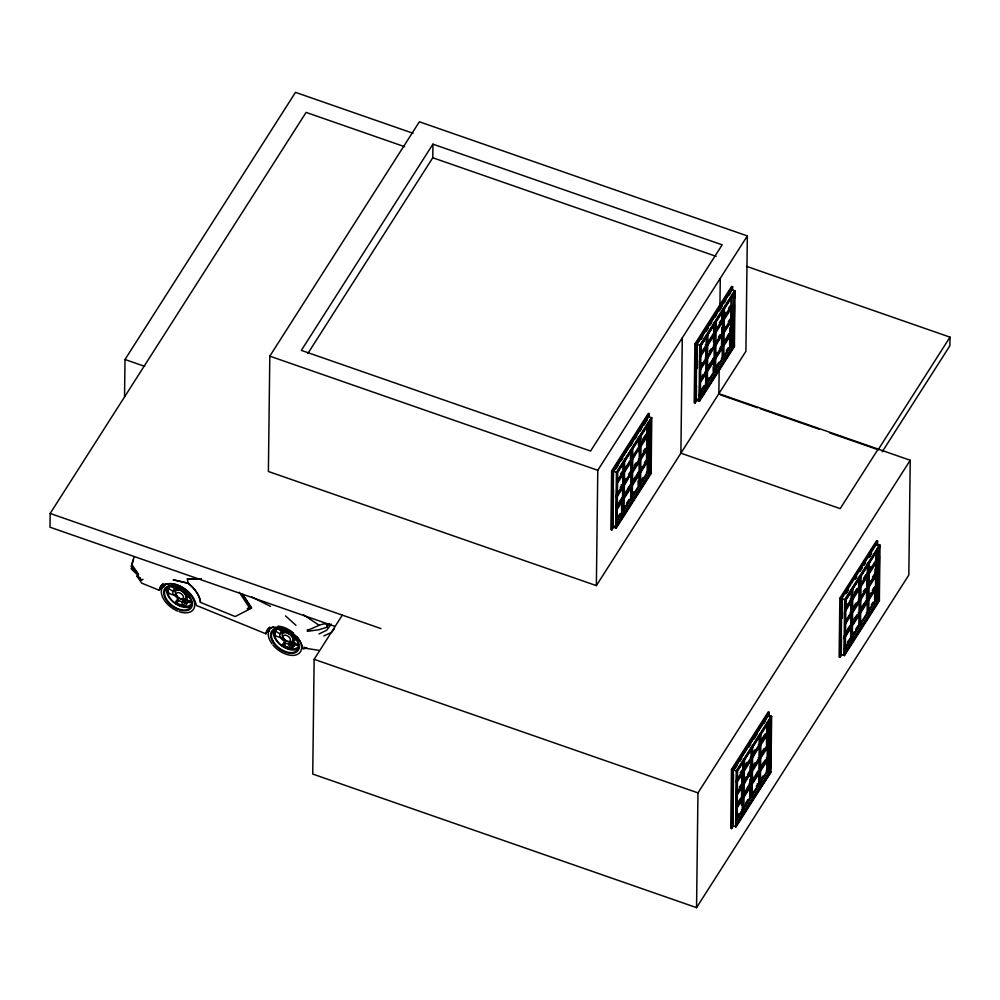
<?xml version="1.0" encoding="UTF-8"?>
<svg xmlns="http://www.w3.org/2000/svg" width="1000" height="1000" viewBox="0 0 1000 1000"><rect width="100%" height="100%" fill="white"/><g stroke="black" fill="none" stroke-linecap="round" stroke-linejoin="round"><path stroke-width="1.5" d="M404.65 146.713L306.1 112.413L50.163 513.45L50 527.212L334.787 626.325M124.55 396.75L125 359.513L295.487 92.362L413.088 133.287M269.8 356.15L268.387 471.488L596.362 585.625L745.925 351.262L747.337 235.925L419.363 121.788L269.8 356.15L597.775 470.288L596.362 585.625M342.325 615.125L314.137 659.312L312.738 774.062L696.55 907.638L908.825 575.025L910.225 460.262L718.863 393.663L719.175 368.725M326.775 627.1C328.875 618.1 309.913 630.95 307.375 629.738L307.362 631.337L319.05 629.712L326.7 627.3L329.55 623.413M307.875 353.45L432.762 157.75L432.938 144.162L722.175 244.825L590.575 451.037L301.337 350.375L432.938 144.162M649.275 416.763L649.312 413.663L648.337 413.325L611.613 470.887L610.887 529.625L611.862 529.963L614.375 526.038M612.413 480.213L612.525 470.925L613.725 471.275L648.138 417.337L647.4 416.275M611.862 529.963L612.587 471.225L649.312 413.663M613.5 471.262L612.812 527.013L616.225 528.2L651.1 473.562L651.787 417.8L648.375 416.613L613.5 471.262L616.912 472.45L616.225 528.2M613.05 526.3L613.5 489.613M615.737 528.038L616.425 472.287L651.3 417.638M617.038 525.7L617.688 472.488L650.975 420.312L650.325 473.525L617.038 525.7L617.013 487.512M617.15 487.837L616.688 525.087L649.7 473.35L650.35 420.588L617.337 472.325M621.712 500.737L621.587 511.112L623.162 511.662L624.025 510.288L624.175 498.438L631.55 486.863L631.65 485.363L632.425 485.5L639.812 473.938L639.9 472.425L640.675 472.562L648.062 461L648.15 459.487L646.938 459.075M622.688 485.15L622.837 473.288M622.962 462.987L622.85 471.887L617.112 480.887M622.975 473.05L622.825 484.938L616.138 495.425M623.162 511.662L623.837 461.737M623.7 483.562L623.85 471.675M621.75 498.137L623.312 498.688L624.188 497.312L624.338 485.45L632.6 471.125L632.75 459.263L640.962 445.012L641.087 434.637M621.225 484.6L623.475 485.425L624.35 484.05L624.5 472.188L631.875 460.625L631.962 459.125L632.75 459.263M620.438 474.188L622.075 471.613L623.638 472.163L624.513 470.788L624.663 458.925M630.525 458.875L630.625 450.275M624.025 510.288L623.25 510.025L630.662 498.413L630.812 486.525L631.55 486.863M624.188 497.312L623.4 497.038L630.812 485.438L630.95 473.55L631.712 473.888M630.95 472.212L631.087 460.35L628.638 464.212M631.275 449.975L631.138 458.913L624.562 469.225M631.25 460.075L631.1 471.975L623.562 483.775L624.35 484.05M630.625 498.45L631.413 498.725L632.15 448.713M631.85 459.312L632.65 458.038L632.775 447.663M631.413 498.725L632.288 497.362L632.425 485.5L631.638 485.225M630.788 485.475L631.562 485.75L632.438 484.387L632.587 472.525L639.963 460.95L640.85 458.188L641 446.325L648.388 434.762L648.475 433.25L647.262 432.837M638.1 485.25L638.15 480.8M638.513 451.6L638.538 448.625M638.625 436.95L638.513 445.85L641 446.325L640.212 446.05M639.263 446.175L639.362 438.25M631.475 497.113L638.875 485.525L639.025 473.625M639.163 462.163L639.038 472.537L631.663 484.113L632.438 484.387M639.325 448.9L639.2 459.288L632.638 469.562M639.412 437.225L639.3 446.112L632.688 456.475M640.088 446.388L640.212 436.012M638.875 485.525L639.663 485.788L640.288 435.962M639.663 485.788L640.537 484.425L640.675 472.562M647.6 434.487L648.388 434.762L648.225 448.025L640.837 459.588L640.688 471.45L639.825 472.812L638.25 472.275M646.637 448.963L646.513 459.338L648.075 459.888L648.225 448.025L647.438 447.75M646.775 437.175L646.675 446.075L648.312 446.512L616.1 496.987M646.85 431.337L646.888 428.375M647.138 472.587L647.262 462.212M647.412 449.237L647.288 459.613L640.725 469.888M647.45 446.35L647.613 434.425M647.738 423.212L647.613 433.125L640.175 444.738L640.962 445.012M616.6 521.938L647.987 472.75L648.062 461L647.275 460.725M646.825 432.825L648.4 433.363L648.525 422.987L647.987 472.75L650.325 473.525M649.112 430.675L649.188 424.487M650.487 420.138L649.837 473.363L616.55 525.525M651.012 440.863L651.1 473.562M682.288 337.85L680.888 453.188L840.175 508.625L878.15 449.1L878.15 449.738L829.575 432.837M732.575 289.837L732.613 286.737L731.637 286.4L694.9 343.963L694.188 402.7L695.163 403.038L697.663 399.113M695.163 403.038L695.875 344.3L732.613 286.737M696.787 344.338L696.112 400.087L699.525 401.287L734.4 346.637L735.075 290.875L731.663 289.688L696.787 344.338L700.2 345.525L699.525 401.287M696.513 385.613L696.338 399.375L695.138 399.75M696.712 368.8L697.013 344.35L731.438 290.413L730.688 289.35L728.2 293.25M697.412 367.95L697.5 360.588M699.038 401.112L699.712 345.363L734.587 290.712L734.5 298.45M700.325 398.775L700.975 345.562L734.275 293.387L733.625 346.6L700.325 398.775L700.013 384.925M700.15 384.188L699.987 398.162L733 346.425L733.625 295.212M700.5 356.262L700.625 345.4L732.812 294.962M696.55 907.638L697.962 792.887L910.225 460.262M704.987 375.288L705 372.212M705.25 375.15L705.275 372.287M700.888 379.212L705.825 371.488L705.975 359.588M705.987 358.225L706.137 346.362L706.912 346.637L706.775 358.5L705.2 357.95M706.263 336.062L706.15 344.963L700.413 353.963M705.825 372.575L705.688 384.462L699.1 394.738M706.263 346.125L706.125 358.013L700.25 367.225M700.85 381.875L706.6 372.875L705.812 372.6L705.662 384.462L706.45 384.738L706.688 371.362L707.463 371.512L714.85 359.938L714.938 358.438L715.725 358.575L723.1 347.013L723.188 345.5L721.975 345.075M705.825 371.488L706.612 371.763L707.788 345.275L715.175 333.7L715.45 321.788M705.362 344.688L706.938 345.238L707.062 334.85M707.138 334.812L706.45 384.738M700.5 392.587L707.325 383.363L707.463 371.512L706.688 371.238M706.612 371.763L707.475 370.387L707.625 358.525L715.9 344.2L716.038 332.337L723.425 320.775L723.512 319.262L724.3 319.4L731.675 307.838L731.762 306.325L730.125 305.9L728.475 308.488M706.938 345.238L707.812 343.862L707.938 333.488M713.188 366.812L713.138 371.25L714.7 371.8L715.575 370.438L715.725 358.575M713.487 342.05L713.587 334.637M713.787 322.775L713.675 331.662L716.038 332.337L714.1 331.675M713.825 331.95L713.913 324.787M707.325 383.363L706.538 383.1L713.962 371.5L714.062 359.663M714.2 348.175L714.075 358.55L706.7 370.112L707.475 370.387M714.237 345.288L714.362 334.913M714.425 331.987L714.55 322.088M713.962 371.5L714.112 359.6M714.538 333.15L714.4 345.05L707.675 355.575M714.562 323.05L714.463 331.938L707.85 342.3M714.7 371.8L715.375 321.838M722.3 318.837L724.3 319.4L724.15 331.262L715.875 345.6L715.738 357.463L714.862 358.825L713.3 358.275M713.925 331.962L715.138 332.388L715.938 331.112L716.075 320.737M719.95 304.825L720.275 278.325M721.675 334.963L721.55 345.35L723.112 345.887L723.988 344.525L724.137 332.663L731.513 321.1L731.6 319.587L730.75 319.425L730.913 307.5L731.675 307.838M721.762 327.638L721.712 332.088L724.137 332.663L723.35 332.388M721.825 317.438L721.862 314.475M722.3 348.212L722.175 358.6L715.612 368.875M722.463 335.238L722.337 345.625L715.775 355.9M722.562 319.25L722.725 308.812M721.388 358.325L722.962 358.862L723.575 308.925M723.375 319.462L724.25 318.087L724.362 309.2M729.775 335.012L729.638 345.387L731.287 345.825L699.1 396.262M729.85 327.962L729.8 332.413L731.438 332.85L730.225 332.425M730.9 306.2L731.012 297.275M731.213 345.938L731.888 296.012M732.1 328.475L732.2 320.75M733.763 294.738L733.138 346.438L699.837 398.6M734.025 337.175L734.4 346.637M734.275 317.038L734.425 304.65M769.112 716.9L769.163 712.262L768.188 711.925L731.462 769.488L730.738 828.225L731.712 828.575L733.388 825.95M731.712 828.575L732.438 769.825L769.163 712.262M733.337 769.862L732.663 825.625L736.075 826.812L770.95 772.163L771.637 716.413L768.213 715.212L733.337 769.862L736.762 771.05L736.075 826.812M732.887 824.9L733.512 774.463M737.013 773.962L736.538 823.688L769.55 771.95L770.2 719.188M741.488 805.263L741.587 797.85M741.725 786.363L741.6 796.737L743.238 797.175L744.038 795.913L744.175 784.062L752.45 769.725L752.6 757.862L760.812 743.612L760.938 733.238M741.888 773.1L741.762 783.475L743.325 784.025L744.2 782.65L744.338 770.8L751.725 759.225L751.812 757.725L752.6 757.862M742.537 783.75L742.688 771.888L743.475 772.163L736.912 782.438M736.137 780.775L742.7 770.487L742.812 761.587M742.825 771.65L742.675 783.538L736.513 793.2M741.438 809.712L743 810.263L743.7 758.863M743.55 782.163L743.7 770.275M742.7 770.487L743.487 770.763L744.362 769.388L743.575 769.112L743.6 767.138M743 810.263L743.875 808.9L744.025 797.038L751.4 785.462L751.5 783.962L750.275 783.538M744.362 769.388L744.488 759.013M749.812 786.4L749.688 796.787L751.263 797.325L752.125 795.962L752.275 784.1L759.663 772.537L759.75 771.025L760.525 771.162L767.913 759.6L768 758.1L736.637 807.237M749.862 782.325L749.9 779.362M749.938 776.388L749.975 773.425M747.55 774.4L750.013 770.537L750.062 766.1M750.8 772.15L750.638 784.075L743.25 795.65L744.038 795.913M750.8 770.812L750.938 758.95L749.3 761.525M751.125 748.575L750.975 757.525L743.575 769.112M751.825 747.6L751.7 757.913L752.5 756.637L752.638 744.788M751.263 797.325L752 747.312M749.163 783.538L751.413 784.35L752.288 782.987L752.438 771.125L759.812 759.562L759.975 746.3L759.188 746.025L759.05 757.887L751.663 769.45L752.45 769.725M759.112 744.775L759.262 735.825M758.875 772.225L758.725 784.125L751.325 795.713M752.288 782.987L751.5 782.712L758.9 771.112L759.05 759.225M757.262 783.575L759.513 784.4L759.663 772.537M758.888 771.15L759.675 771.413L759.812 759.562M758.363 744.45L759.938 744.987L760.138 734.562M767.113 731.438L768.325 731.862L768.225 733.363L760.85 744.925L760.062 744.788L759.513 784.4M758.375 783.863L759.587 784.287L760.387 783.025L760.525 771.162M759.675 771.413L760.537 770.05L760.688 758.188L768.062 746.625L768.225 733.363L767.45 733.088M758.263 757.613L759.837 758.15L760.7 756.787L760.85 744.925M766.65 734.3L766.513 744.675L768.162 745.113L766.95 744.7M766.737 726.975L766.675 731.425L768.325 731.862L736.1 782.325M766.975 771.188L767.125 759.325L767.913 759.6L767.763 771.462L736.438 820.537M767.262 747.837L767.138 758.213L760.575 768.5M767.3 744.95L767.425 734.575M767.575 722.8L767.463 731.725L760.85 742.05M767.15 759.275L767 771.162L759.6 782.763L760.387 783.025M767.438 735.013L767.325 744.925L760.738 755.238M736.6 807.562L768 758.375L768.062 746.625L767.288 746.35M768.25 731.963L768.35 723.075M767.837 771.363L768.425 723.012M770.825 718.913L737.537 771.087L736.888 824.3L770.175 772.125L770.337 718.75L769.688 771.963L736.4 824.125M770.5 768.888L771.012 727.075M877.513 545.662L877.562 541.025L876.587 540.688L839.85 598.25L839.137 656.988L840.113 657.325L841.787 654.712M840.4 627.712L840.537 616.875M840.113 657.325L840.825 598.587L877.562 541.025M841.737 598.625L841.062 654.375L844.475 655.562L879.35 600.913L880.025 545.163L876.612 543.975L841.737 598.625L845.163 599.812L844.475 655.562M841.5 636.85L841.287 653.662L840.088 654.038M841.725 618.5L841.963 598.625M842.425 617.812L842.487 611.925M845.275 653.062L845.925 599.85L879.225 547.675L878.575 600.887L845.275 653.062L845.013 634.65M845.163 633.825L844.938 652.438L877.95 600.712L878.6 547.95L845.575 599.675L845.5 605.887M850.938 612.513L851.087 600.65M851.213 590.35L851.1 599.25L845.362 608.237M851.213 600.413L851.075 612.3L845.2 621.5M849.837 638.475L851.4 639.025L852.087 589.1M851.4 639.025L852.275 637.65L852.412 625.788L859.8 614.225L859.887 612.725L860.675 612.863L868.05 601.287L868.15 599.788L866.925 599.362M847.537 629.35L849.987 625.5L851.562 626.038L852.438 624.675L852.575 612.812L859.963 601.25L860.85 598.488L860.987 586.625L868.375 575.05L869.212 572.375L869.338 562M858.713 578.538L858.625 585.95L860.212 586.475L860.125 587.987L852.738 599.55L852.6 611.413L851.725 612.775L850.15 612.238M852.887 587.775L852.763 598.15L851.888 599.525L850.312 598.975M858.5 591.888L858.538 588.925M858.775 586.237L858.863 579.075M859.013 613.95L858.875 625.812L851.488 637.375L852.275 637.65M859.188 599.575L859.325 589.2M859.538 575.85L859.375 586.275L852.8 596.575M859.475 589.425L859.35 599.325L852.625 609.862M860.4 576.075L859.65 626.087L860.525 624.725L860.675 612.863M860.088 586.663L860.888 585.4L861.025 575.025M858.25 612.562L859.812 613.112L860.688 611.737L860.825 599.888L869.1 585.55L869.25 573.688L876.625 562.125L876.725 560.612L875.863 560.45L875.962 551.562M866.65 587.775L866.5 599.625L868.062 600.175L868.938 598.812L869.087 586.95L876.462 575.388L876.562 573.875L874.912 573.438L874.975 568.987M866.737 580.438L866.663 586.375L869.087 586.95L867.513 586.4M867.513 573.538L867.638 563.625M867.45 586.638L867.613 574.725M867.675 563.1L867.55 573.475L860.113 585.125L860.888 585.4M868.45 563.375L868.325 573.75L869.25 573.688L867.25 573.125M866.338 612.612L867.913 613.15L868.55 561.85M867.987 613.05L868.775 611.788L868.925 599.925L876.312 588.362L876.4 586.85L875.188 586.425M874.725 589.3L874.6 599.675L876.162 600.225L876.862 548.825M874.837 579.288L874.875 576.325M875.375 599.95L875.537 588.038M875.7 573.713L875.863 561.788M876.162 600.225L876.312 588.362L875.525 588.088M874.75 586.7L876.325 587.238L876.462 575.388L875.688 575.112L875.537 586.975L868.15 598.538L868.938 598.812M876.488 573.987L876.625 562.125L875.837 561.85M876.637 560.725L876.787 548.862M877.087 579.675L877.15 575.037M878.725 549.025L878.088 600.712L844.788 652.887M879.013 588.362L879.35 600.913M879.262 568.225L879.412 555.837M879.5 548.088L879.538 545L844.663 599.65L843.988 655.4L873.05 609.862M746.9 266.462L950 337.15L949.9 345.75L882.225 451.788M616.9 497.1L623.462 486.825L623.55 485.312L624.338 485.45L623.55 485.188M616.737 510.075L623.3 499.8L623.387 498.288L622.175 497.863M722.962 358.862L723.825 357.5L723.975 345.637L731.35 334.075L731.45 332.575L730.238 332.15L728.512 334.663M743.475 772.163L746.025 766.663M736.75 795.7L743.312 785.425L743.4 783.913L744.175 784.062L742.188 783.5M736.587 808.675L743.15 798.4L743.238 796.888L744.025 797.038L742.025 796.475M845.3 611.2L851.862 600.925L851.963 599.412L852.738 599.55M844.163 638.725L851.55 627.163L851.637 625.65L852.412 625.788L851.637 625.525M298.562 646.7C289.212 655.15 269.113 639.862 275.875 628.675L275.038 633.325M168.3 587.087L167.825 589.475L168.863 593.675L168.238 592.225M168.113 590.737L168.95 586.15C162.188 597.288 182.312 612.575 191.637 604.113M174.513 590.062L174.775 588.688L178.738 587.663L176.838 590.175L172.887 591.213L168.55 588.525L169.8 586.85M191.388 602.625L187.037 599.938C187.875 594.925 182.625 590.45 178.125 589.3L176.838 590.175M298.312 645.2L293.962 642.525C294.8 637.513 289.55 633.038 285.062 631.888L279.825 633.787L275.475 631.112L277.35 628.612L281.7 631.287L285.637 630.262L283.762 632.762M140.562 578.05L136.9 576.138L141.788 583.175L159.288 590.3L159.963 587.35L163.038 583.525M159.288 590.3L161.15 585.763M161.85 585.125C175.562 579.562 193.7 591.263 196.325 605.413L265.963 633.812L266.625 630.85L269.713 627.038M265.963 633.812L267.825 629.263M133.912 557.5L131.975 564.763L138.5 574.263L131.113 566.688L133.125 559.888M168.487 593.288L176.762 596.1L178 600.3L176.788 603.188L182.925 605.7L185.362 605.75L187.262 603.237L185.712 603.1M274.75 632.062L275.413 635.862L283.688 638.688L284.925 642.875L283.712 645.775L289.85 648.275L292.288 648.337L294.175 645.837L290.413 645.025M288.863 633.438L289.662 631.5M597.775 470.288L747.337 235.925M614.175 468.325L621.65 456.613M624.15 452.713L635.775 434.487M639.087 429.288L641.587 425.387M644.075 421.488L646.562 417.575M616.062 468.713L618.538 464.837M621.013 460.95L622.663 458.363M630.8 445.625L632.6 442.788M635.037 438.975L636.663 436.425M639.938 431.287L641.6 428.688M644.075 424.988L647.425 419.575M699.963 337.5L711.587 319.275M714.075 315.375L725.7 297.162M701 339.2L702.65 336.613M705.95 331.45L708.4 327.625L705.775 331.35M710.025 325.075L711.65 322.525M715.088 317.15L716.712 314.6M719.963 309.5L722.4 305.675M724.062 303.062L725.725 300.462M729.05 295.25L730.713 292.65M701.025 339.35L702.625 336.825M719.05 311.1L720.675 308.562M616.912 472.45L651.787 417.8M700.2 345.525L735.075 290.875M717.975 318L700.975 345.562M719.638 315.387L732.95 294.525M642.7 439.288L646 434.113M619.562 478.425L622.013 474.575M625.35 469.35L626.987 466.775M635.662 453.162L636.9 451.225M642.675 442.2L645.962 437.062M617.112 482.4L648.4 433.363M719.338 322.8L720.987 320.213M723.512 316.25L725.987 312.362M617.875 482.55L623.625 473.562L623.713 472.05L624.5 472.188L623.713 471.925M722.588 319.2L715.163 330.85L715.938 331.112M730.9 306.163L723.475 317.812L724.25 318.087M703.675 350.213L706.137 346.362M710.288 339.85L711.925 337.287M717.712 328.212L721 323.062M700.375 355.513L731.762 306.325M700.35 356.912L706.912 346.637L707.013 345.125L707.788 345.275M620.275 487.45L621.912 484.875M623.6 482.225L626.062 478.363M628.525 474.513L630.163 471.938L632.587 472.525M634.312 465.438L635.95 462.863M643.388 451.213L645.025 448.65M640.888 456.625L647.475 446.325M700.288 365.662L701.925 363.088M709.35 351.438L711 348.875M718.425 337.225L720.075 334.65M723.4 329.438L725.037 326.863M728.325 321.725L729.963 319.15M730.763 319.4L723.363 330.988L724.15 331.262M700.212 368.775L731.6 319.587M700.188 370.175L706.75 359.9L705.975 359.625M618.462 503.275L620.925 499.425M623.438 495.487L625.075 492.912M628.362 487.775L630 485.2M632.513 481.262L634.975 477.413M616.45 506.675L618.05 504.162M620.462 500.387L622.075 497.863M625.5 492.488L630.325 484.938M631.35 483.325L632.95 480.812M634.562 478.288L638.575 472M640.4 469.137L642.013 466.613M644.425 462.837L646.025 460.325M616.362 508.075L622.537 498.413L622.675 486.512L623.462 486.825M616.788 508.638L648.15 459.487M616.75 508.963L648.15 459.775L646.938 459.35M707.55 367.275L710.013 363.425M727.337 336.275L728.988 333.7M700.55 378.488L702.95 374.712M706.388 369.338L708 366.825M709.6 364.3L713.612 358.013M715.45 355.15L717.05 352.625M719.463 348.85L721.062 346.337M723.7 342.212L726.912 337.175M700.913 380.425L731.45 332.575M700.863 380.75L731.438 332.85M617.487 517.537L619.95 513.688M623.288 508.462L624.925 505.887M626.562 503.325L629.025 499.462M631.538 495.525L634 491.675M640.612 481.312L643.075 477.45M631.188 496.587L632.788 494.075M616.225 521.05L622.388 511.388L622.537 499.5L623.3 499.8M647.15 472.562L639.75 484.162L640.537 484.425M701.6 389.325L704.062 385.475M706.575 381.538L709.038 377.688M715.65 367.325L718.925 362.175M726.363 350.538L728 347.962M706.225 382.6L707.837 380.075M723.863 355.95L730.45 345.637L730.588 333.75L731.35 334.075M700.263 393.587L701.925 390.988M701 393.888L702.675 391.275M616.575 526.737L619.062 522.825M620.725 520.225L634.012 499.412M635.675 496.812L648.95 475.988M700.7 398.512L733.075 347.762M878.15 449.738L950 337.15M841.6 596.987L845.75 590.475M848.238 586.575L851.562 581.375M854.05 577.463L861.525 565.763M863.188 563.15L865.675 559.25M868.162 555.35L875.638 543.638L876.388 544.7M733.2 768.225L740.675 756.513M743.162 752.613L745.65 748.713M748.975 743.5L760.6 725.288M763.088 721.388L767.237 714.875L767.987 715.938M845.95 593.488L848.425 589.612M856.6 576.812L854.975 579.35L856.675 576.862M860.037 571.425L862.475 567.6M869.013 557.35L871.513 553.45M767.15 717.25L733.562 769.875L732.362 769.525M845.975 593.638L848.388 589.85M864 565.375L865.662 562.788M869.075 557.425L871.513 553.625M735.088 768.612L737.562 764.725M739.987 761.1L741.688 758.263M748.95 747.05L750.65 744.225M754.1 738.988L757.325 733.75M763.95 723.388L765.612 720.775M845.163 599.812L880.025 545.163M857.925 580.112L845.925 599.85M859.587 577.5L872.075 557.938M873.737 555.325L877.075 550.112M771.15 716.237L736.275 770.888L735.588 826.637L748.05 807.125M736.762 771.05L771.637 716.413M737.188 770.925L770.337 718.75M845.4 606.688L847.038 604.113M854.5 592.425L856.975 588.538M863.462 578.387L865.938 574.5M868.462 570.538L870.938 566.65M740.275 772.788L741.925 770.212M744.45 766.25L746.925 762.375M753.413 752.212L755.062 749.625M761.725 739.188L765.025 734.013M875.863 560.45L868.425 572.1L869.212 572.375M759.15 744.725L751.712 756.375L752.5 756.637M845.325 609.8L876.725 560.612M738.587 778.312L741.05 774.463M752.638 756.3L755.913 751.162M763.35 739.513L764.987 736.95M852.663 608.3L855.95 603.162M863.375 591.512L865.025 588.938M868.35 583.713L870 581.15M872.45 577.288L874.912 573.438M739.3 787.337L740.938 784.762M744.275 779.538L745.913 776.975M753.337 765.325L754.987 762.75M761.6 752.387L764.062 748.538M860.888 596.925L867.463 586.613M875.713 573.675L868.312 585.275L869.1 585.55M750.95 770.575L743.413 782.387L744.2 782.65M849.287 616.475L850.925 613.913L850.775 625.775L844.212 636.05M852.613 611.263L855.075 607.4M863.325 594.475L864.963 591.9M868.3 586.675L869.938 584.113M872.4 580.25L874.038 577.675M845.163 623.062L876.562 573.875M736.762 794.3L768.162 745.113M845.15 624.462L851.7 614.175L851.8 612.675L852.575 612.812M853.325 620.275L854.963 617.7M861.575 607.337L864.038 603.488M872.288 590.55L873.938 587.987M845.5 632.775L847.9 629M851.338 623.625L852.95 621.1M854.55 618.587L856.963 614.812M860.4 609.425L862 606.912M863.612 604.4L866.025 600.612M868.65 596.5L871.062 592.725M872.663 590.2L875.075 586.425M737.5 803.162L739.95 799.312M743.288 794.087L744.925 791.513M747.387 787.663L749.025 785.088M751.538 781.15L754 777.3M756.462 773.438L758.1 770.875M761.438 765.65L763.075 763.075M860.725 610.188L867.3 599.875L867.425 588.038L868.213 588.312M736.3 805.275L737.9 802.763M739.513 800.238L741.925 796.462M744.55 792.35L750.175 783.538M751.188 782.288L756.012 774.375M760.25 767.738L765.075 760.188M751.188 782.562L752.8 780.05M844.212 637.288L876.4 586.85M736.213 806.675L742.375 797.013L742.525 785.125L743.312 785.425M844.175 637.612L876.4 587.137L875.175 586.712M847.375 642.325L849.013 639.763M851.525 635.825L853.988 631.962M855.625 629.4L858.088 625.538L859.725 625.975M871.312 604.812L872.95 602.25M851.175 636.888L852.788 634.362M736.513 817.425L738.975 813.575M745.588 803.213L748.05 799.35M751.388 794.125L753.025 791.562M756.3 786.425L757.95 783.85M759.638 781.2L762.913 776.062M844.475 648.413L850.638 638.75L850.788 626.85L851.55 627.163M860.562 623.162L867.125 612.875L867.275 601.025L868.05 601.287M868.812 610.225L875.4 599.925M736.475 818.988L742.237 809.987L742.387 798.1L743.15 798.4M844.837 649.3L876.237 600.112M874.712 607.25L878.037 602.05M749.7 804.513L753.025 799.312M754.688 796.712L770.95 772.163M275.225 629.675L275.875 628.737M632.025 459.025L630.388 458.587M751.875 757.625L750.225 757.2M706.775 358.5L707.625 358.525M647.913 472.863L646.35 472.312M759.837 758.15L760.688 758.188M767.925 758.487L766.35 757.938M743.162 797.288L740.65 800.588M165.787 583.925L163.487 586.987L160.475 588.713M175.662 601.8L177.55 599.275L178.675 600.675L176.788 603.188L175.662 601.8L177.2 602.925M183.062 600.163L181.8 601.85L182.925 605.7L184.812 603.175L183.688 599.325M188.337 595.312L187.075 597L189.988 597.575M281.7 631.287L279.825 633.787L279.788 636.737M289.975 642.763L288.725 644.425L289.85 648.275L291.725 645.775L290.6 641.925M295.25 637.913L294 639.575L296.913 640.163M331.3 624.087L326.662 630.262L319 633.938M334.462 628.612L331.688 632.312L323.875 635.925M703.238 376.2L706.688 371.65M619.087 504.263L623.387 498.575L622.175 498.15M617.212 519.513L623.237 511.55L622.013 511.125M848.188 630.487L851.637 625.938M846.312 645.738L851.475 638.913L850.263 638.488M739.638 814.7L743.075 810.15M143.012 579.312L141.862 580.15L136.9 576.138L140.95 579.775M251.388 608.038L242.162 593.8M267.15 632.212L269.163 631.062M268.512 628.625C282.238 623.062 300.375 634.763 303 648.913L307.087 648.162L304.188 647.325M192.075 602.075L189.412 602.562L183 601.287M298.988 644.688L296.312 645.175L291.012 644.237M187.3 578.787L201.038 578.75M201.088 578.9L187.45 578.95L188.025 583.2A24.787 14.837 36.9 0 1 197.65 594.125L198.525 595.812A24.787 14.837 36.9 0 1 200.413 602.362L235.188 616.55L251.688 608.05L242.387 593.913M187.887 583.2L173.137 579.775L188.025 583.2L189.675 584.513A24.938 14.925 36.9 0 1 200.325 600.825L200.525 602.312M184.812 603.175L187.262 603.237M291.725 645.775L294.175 645.837M250.3 608.55L248.738 607.888L247.375 608.587L249.025 609.25L247.463 608.587M293.962 642.525L291.337 641.8L288.725 644.425L284.925 642.875M187.037 599.938L184.412 599.212L181.8 601.85L178 600.3M183.825 605.625L185.362 605.75M292.288 648.337L288.538 647.537M307.15 648.525L318.8 650.325M723.188 345.5L723.975 345.637L723.188 345.375M715.875 345.6L713.462 345.012M640.837 459.588L638.413 459.012M623.387 498.288L624.175 498.438L623.387 498.162M860.212 586.475L860.987 586.625L859.062 585.962M868.15 599.788L868.925 599.925L868.138 599.65M860.825 599.888L858.413 599.3M751.5 783.962L752.275 784.1L751.488 783.825M180.5 604.612L182.712 605.288M432.762 157.75L716.137 256.363M731.513 321.1L730.725 320.825L730.588 332.688L723.2 344.25L723.988 344.525M721.812 318.925L723.45 319.363M723.425 320.775L722.638 320.5L722.5 332.362L715.113 343.925L715.9 344.2M722.475 333.762L723.263 334.025M714.388 333.425L715.175 333.7M730.075 345.412L733.625 346.6M721.975 345.363L723.188 345.788M722.312 346.737L723.1 347.013M707.025 343.587L707.812 343.862M714.225 346.688L715.013 346.962M694.9 343.963L695.875 344.3M706.862 356.863L707.638 357.125M713.288 359.4L714.85 359.938M720.675 394.938L757.463 407.738M760.4 408.762L819.275 429.25M638.95 445.863L640.225 446.188M639.35 447.425L640.125 447.688M631.862 457.762L632.65 458.038M639.188 460.688L639.963 460.95M631.825 470.85L632.6 471.125M638.237 473.387L639.812 473.938M623.725 470.513L624.513 470.788M611.613 470.887L612.587 471.225M867.188 573.212L868.4 573.638M867.588 574.788L868.375 575.05M631.5 497.088L632.288 497.362M859.338 587.712L860.125 587.987M875.025 599.688L878.575 600.887M866.925 599.65L868.138 600.075M859.963 601.25L859.175 600.975L859.025 612.837L851.65 624.4L852.438 624.675M850.3 600.375L851.862 600.925M839.85 598.25L840.825 598.587M868 611.512L868.775 611.788M859.9 611.475L860.688 611.737M125 359.513L144.675 366.35M859.737 624.45L860.525 624.725M759.925 756.513L760.7 756.787M50.163 513.45L380.975 628.587M766.2 770.913L770.175 772.125M759.762 769.775L760.537 770.05M751.65 770.85L752.438 771.125L750.013 770.537M731.462 769.488L732.438 769.825M750.275 783.825L751.488 784.25M751.4 785.462L750.625 785.2L750.475 797.05L743.088 808.625L743.875 808.9M751.35 795.688L752.125 795.962M750.113 796.8L751.338 797.225M314.137 659.312L697.962 792.887M319.25 625.35L303.6 614.9M251.537 596.812L270.525 606.388M284.125 645.512L287.425 647.2M170.438 586.013L174.775 588.688L172.887 591.213L172.85 594.15M285.512 615.887L295.963 625.3M131.088 568.75L138.488 575.812M280.887 637.3L283.525 639.963M173.988 594.688L176.612 597.35M275.413 635.862L275.163 634.812M131.95 566.825L138.5 574.263M239.25 592.25L248.938 606.987M284.312 629.325L285.062 631.888M298.55 648.175A15.425 9.237 36.9 0 1 280.012 644.475A15.425 9.237 36.9 0 1 275.238 628.138M293.4 645.537A15.425 9.237 36.9 0 1 291.075 644.912M283.15 640.3A15.425 9.237 36.9 0 1 281.225 638.462M296.85 636.45A19.05 11.4 36.9 0 1 296.625 654.75A19.05 11.4 36.9 0 1 273 645.113M272.038 643.888A19.05 11.4 36.9 0 1 273.225 626.812M278.012 626.175A19.05 11.4 36.9 0 1 293.412 632.975M281.337 628.513A16.387 9.812 36.9 0 1 298.875 649.05A16.387 9.812 36.9 0 1 275.275 645.2A16.387 9.812 36.9 0 1 280.138 628.312M295.075 643.312A15.425 9.237 36.9 0 1 291.562 642.237M294.05 643.737A16.387 9.812 36.9 0 1 291.55 642.887M284.225 631.562A6.162 3.688 36.9 0 1 284.775 630.775M191.612 605.6A15.425 9.237 36.9 0 1 174.662 603.15A15.425 9.237 36.9 0 1 166.925 587.537M177.825 611.163A19.05 11.4 36.9 0 1 163.363 586.075A19.05 11.4 36.9 0 1 192.025 596.8A19.05 11.4 36.9 0 1 179.275 611.7M179.363 587.638A16.387 9.812 36.9 0 1 189.913 609.225A16.387 9.812 36.9 0 1 165.275 598.337A16.387 9.812 36.9 0 1 178.113 587.087M185.338 602.65A15.425 9.237 36.9 0 1 182.987 601.85M190.4 600.962A15.425 9.237 36.9 0 1 184.662 599.612M284.462 641.875L282.587 644.388L283.712 645.775L285.6 643.275L284.462 641.875M273.15 641.237A15.425 9.237 36.9 0 0 296.575 650.8A15.425 9.237 36.9 0 0 285.05 630.3A15.425 9.237 36.9 0 0 273.15 641.237M282.85 637.463A6.162 3.688 36.9 0 0 292.2 641.287A6.162 3.688 36.9 0 0 287.6 633.1A6.162 3.688 36.9 0 0 282.85 637.463M283.55 638.475A4.188 2.512 36.9 0 0 289.913 641.075A4.188 2.512 36.9 0 0 286.775 635.513A4.188 2.512 36.9 0 0 283.55 638.475M166.2 598.675A15.425 9.237 36.9 0 0 189.638 608.237A15.425 9.237 36.9 0 0 178.113 587.737A15.425 9.237 36.9 0 0 166.2 598.675M175.925 594.875A6.162 3.688 36.9 0 0 185.275 598.7A6.162 3.688 36.9 0 0 180.675 590.513A6.162 3.688 36.9 0 0 175.925 594.875M176.612 595.9A4.188 2.512 36.9 0 0 182.975 598.488A4.188 2.512 36.9 0 0 179.85 592.925A4.188 2.512 36.9 0 0 176.612 595.9"/></g></svg>
